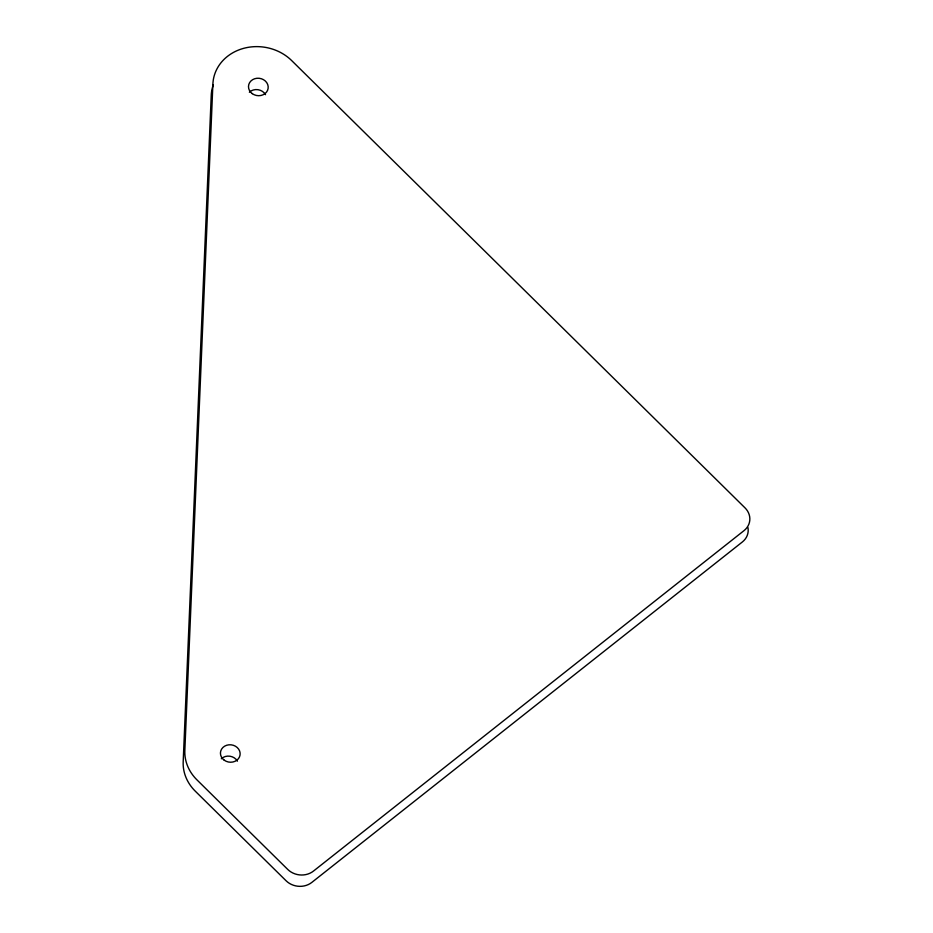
<?xml version="1.0" encoding="UTF-8"?>
<svg xmlns="http://www.w3.org/2000/svg" width="933" height="933" viewBox="0 0 933 933"><rect width="100%" height="100%" fill="white"/><g stroke="black" fill="none" stroke-linecap="round" stroke-linejoin="round"><path stroke-width="1.4" d="M249.368 92.227A9.878 8.712 8.3 0 1 265.508 94.676M221.319 758.762A9.878 8.712 8.3 0 1 237.437 761.165M213.109 85.346A45.6 40.224 8.3 0 0 211.208 96.099L183.183 761.888A45.6 40.224 8.3 0 0 195.3 791.196L286.081 880.764A18.24 16.094 8.3 0 0 311.797 882.431L742.388 541.945A18.24 16.094 8.3 0 0 747.951 527.588M212.864 84.763L184.839 750.552A45.6 40.224 8.3 0 0 196.956 779.871L287.737 869.428A18.24 16.094 8.3 0 0 313.453 871.095L744.044 530.609A18.24 16.094 8.3 0 0 745 507.855L291.691 60.598A45.6 40.224 8.3 0 0 242.113 48.784A45.6 40.224 8.3 0 0 212.864 84.763M224.223 760.185A9.878 8.712 8.3 0 0 240.049 755.042A9.878 8.712 8.3 0 0 226.614 745.28A9.878 8.712 8.3 0 0 224.223 760.185M252.272 93.65A9.878 8.712 8.3 0 0 268.109 88.495A9.878 8.712 8.3 0 0 254.662 78.745A9.878 8.712 8.3 0 0 252.272 93.65"/></g></svg>
